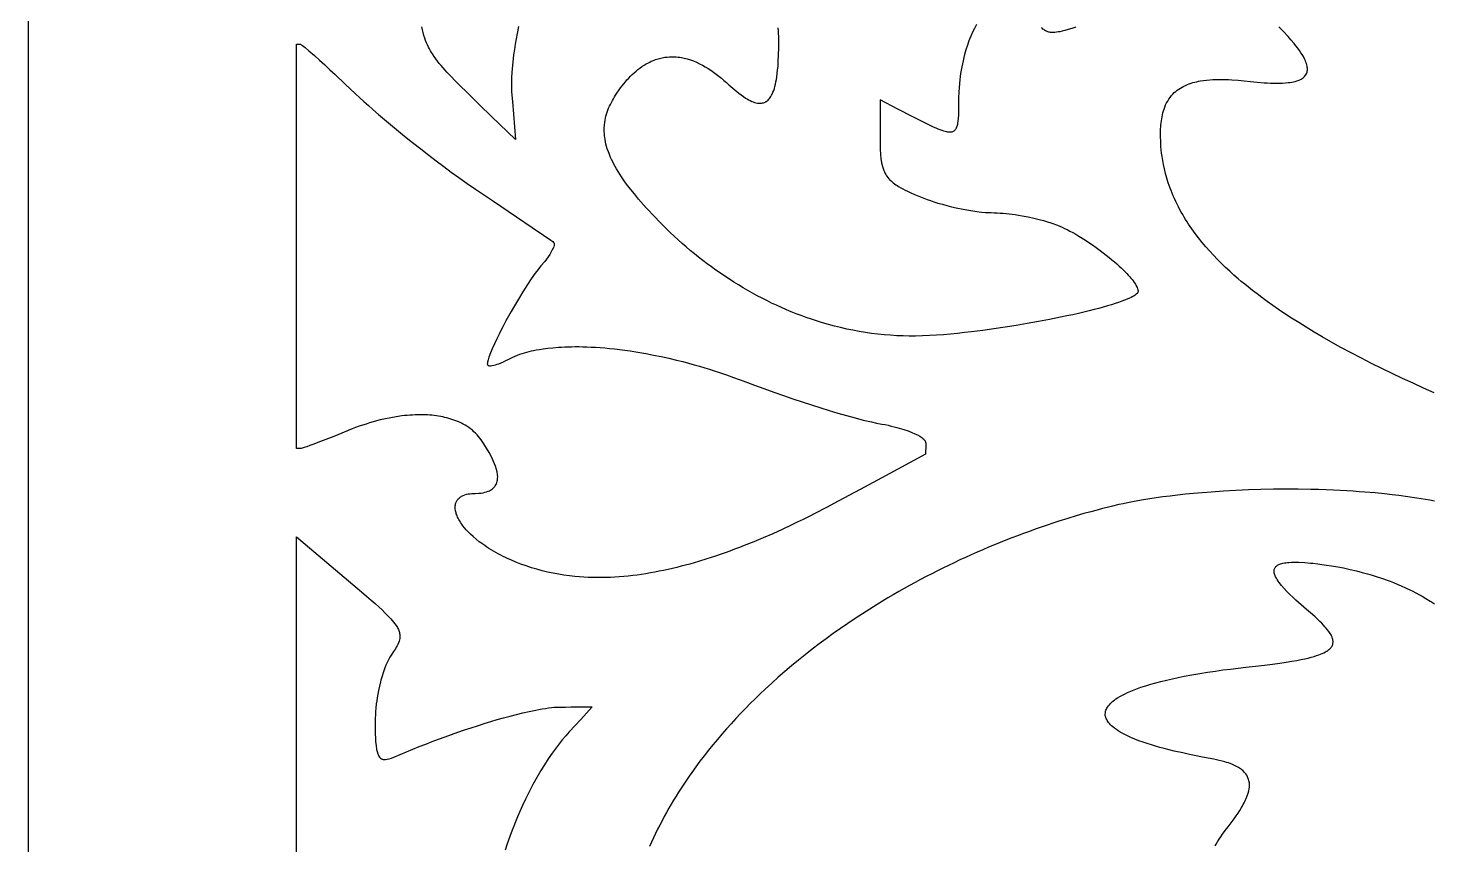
# Model space of a CAD drawing. Extents: x -500 to 500, y -1000 to 1000.
# Drawn here: x -500 to -238.2, y 400.9 to 553.2 of the extents above; entities that cross this region are included whole.
import ezdxf

# ---------------------------------------------------------------- set-up
doc = ezdxf.new("R2010")
doc.units = 0
doc.layers.add('APS_GEOMETR_', color=18, linetype='CONTINUOUS')

msp = doc.modelspace()

# ---------------------------------------------------------------- linework, layer by layer
at = {"layer": 'APS_GEOMETR_'}
for points in [[(-500, -1000), (500, -1000), (500, 1000), (-500, 1000)], [(-449.92, 474.84), (-449.92, 550.18), (-449.38, 550.18), (-449.32, 550.18), (-449.25, 550.18), (-449.19, 550.16), (-449.14, 550.14), (-449.04, 550.07), (-448.83, 549.92), (-448.35, 549.54), (-447.61, 548.93), (-446.61, 548.06), (-445.64, 547.2), (-444.67, 546.32), (-443.7, 545.43), (-442.74, 544.54), (-440.84, 542.75), (-438.94, 540.94), (-438.15, 540.2), (-437.35, 539.47), (-436.54, 538.74), (-435.73, 538.02), (-434.63, 537.07), (-433.52, 536.13), (-432.41, 535.2), (-431.29, 534.27), (-429.79, 533.06), (-428.28, 531.85), (-426.77, 530.66), (-425.25, 529.47), (-423.86, 528.43), (-422.47, 527.39), (-421.07, 526.36), (-419.67, 525.34), (-418.11, 524.24), (-416.54, 523.16), (-413.39, 521.03), (-408.92, 518.01), (-406, 516.03), (-403.87, 514.58), (-402.53, 513.65), (-402.15, 513.38), (-401.98, 513.25), (-401.92, 513.17), (-401.88, 513.08), (-401.87, 512.98), (-401.86, 512.87), (-401.88, 512.76), (-401.9, 512.65), (-401.97, 512.44), (-402.07, 512.19), (-402.18, 511.95), (-402.29, 511.71), (-402.42, 511.47), (-402.7, 511.01), (-403, 510.56), (-403.32, 510.12), (-403.65, 509.7), (-404.34, 508.86), (-404.89, 508.19), (-405.42, 507.49), (-406.16, 506.44), (-406.88, 505.38), (-407.73, 504.03), (-408.56, 502.67), (-409.29, 501.43), (-409.91, 500.34), (-410.87, 498.61), (-411.45, 497.51), (-411.69, 497.04), (-412.14, 496.14), (-412.58, 495.24), (-413.01, 494.34), (-413.43, 493.42), (-413.75, 492.64), (-414.05, 491.84), (-414.19, 491.37), (-414.32, 490.9), (-414.34, 490.73), (-414.35, 490.57), (-414.33, 490.5), (-414.31, 490.44), (-414.25, 490.37), (-414.2, 490.32), (-414.17, 490.31), (-414.06, 490.28), (-413.95, 490.25), (-413.71, 490.25), (-413.47, 490.28), (-413.16, 490.35), (-412.84, 490.43), (-412.53, 490.52), (-412.22, 490.63), (-411.78, 490.81), (-411.33, 491), (-410.89, 491.21), (-410.46, 491.43), (-409.99, 491.67), (-409.58, 491.86), (-409.16, 492.05), (-408.73, 492.22), (-408.29, 492.38), (-407.86, 492.52), (-407.41, 492.66), (-406.97, 492.78), (-406.52, 492.9), (-406.1, 493), (-405.72, 493.09), (-405.23, 493.19), (-404.63, 493.3), (-403.91, 493.41), (-403.08, 493.52), (-402.14, 493.62), (-401.09, 493.7), (-400.52, 493.74), (-399.92, 493.76), (-399.3, 493.79), (-398.65, 493.8), (-397.97, 493.81), (-397.26, 493.81), (-396.53, 493.8), (-395.77, 493.77), (-394.98, 493.74), (-394.17, 493.7), (-393.33, 493.64), (-392.46, 493.57), (-391.56, 493.49), (-390.63, 493.39), (-389.17, 493.21), (-387.72, 493.01), (-386.26, 492.78), (-384.81, 492.53), (-383.37, 492.25), (-381.92, 491.96), (-380.49, 491.64), (-379.06, 491.3), (-377.91, 491.02), (-376.81, 490.73), (-375.76, 490.44), (-374.75, 490.16), (-373.8, 489.88), (-372.89, 489.6), (-372.03, 489.33), (-371.21, 489.06), (-369.73, 488.56), (-368.42, 488.09), (-366.35, 487.32), (-364.55, 486.65), (-362.75, 485.99), (-360.94, 485.33), (-359.13, 484.69), (-357.4, 484.1), (-355.66, 483.52), (-353.92, 482.95), (-352.17, 482.4), (-350.57, 481.91), (-348.97, 481.44), (-347.36, 480.97), (-345.75, 480.52), (-344.24, 480.13), (-342.72, 479.77), (-341.75, 479.58), (-340.77, 479.39), (-340.16, 479.27), (-339.58, 479.15), (-339.03, 479.02), (-338.5, 478.89), (-338, 478.76), (-337.52, 478.62), (-336.64, 478.36), (-335.86, 478.09), (-335.18, 477.83), (-334.61, 477.58), (-334.14, 477.35), (-333.71, 477.12), (-333.51, 477), (-333.3, 476.86), (-333.11, 476.72), (-332.94, 476.55), (-332.86, 476.47), (-332.79, 476.38), (-332.72, 476.28), (-332.66, 476.18), (-332.63, 476.1), (-332.6, 476.01), (-332.58, 475.83), (-332.58, 475.65), (-332.59, 475.47), (-332.62, 473.79), (-340.76, 469.39), (-344.83, 467.19), (-348.9, 464.99), (-351.07, 463.84), (-353.25, 462.71), (-354.35, 462.15), (-355.45, 461.61), (-356.55, 461.07), (-357.66, 460.54), (-359.39, 459.73), (-361.13, 458.94), (-362.89, 458.18), (-364.65, 457.43), (-366.43, 456.72), (-367.32, 456.37), (-368.22, 456.04), (-369.12, 455.7), (-370.02, 455.38), (-370.92, 455.07), (-371.82, 454.76), (-373.4, 454.25), (-374.99, 453.76), (-375.79, 453.52), (-376.59, 453.3), (-377.4, 453.08), (-378.21, 452.87), (-379.02, 452.66), (-379.83, 452.47), (-380.65, 452.28), (-381.47, 452.11), (-382.29, 451.94), (-383.11, 451.78), (-383.93, 451.63), (-384.76, 451.49), (-385.58, 451.37), (-386.41, 451.25), (-387.24, 451.15), (-388.07, 451.05), (-388.9, 450.97), (-389.73, 450.9), (-390.56, 450.85), (-391.39, 450.8), (-392.21, 450.77), (-393.04, 450.76), (-393.87, 450.76), (-394.7, 450.77), (-395.53, 450.79), (-396.35, 450.84), (-397.18, 450.89), (-398, 450.96), (-399.02, 451.08), (-400.05, 451.22), (-401.07, 451.38), (-402.08, 451.57), (-403.1, 451.79), (-404.11, 452.04), (-405.11, 452.31), (-406.11, 452.61), (-407.09, 452.94), (-408.07, 453.29), (-409.03, 453.67), (-409.99, 454.07), (-410.46, 454.29), (-410.93, 454.51), (-411.39, 454.73), (-411.85, 454.97), (-412.31, 455.21), (-412.76, 455.45), (-413.21, 455.71), (-413.65, 455.97), (-414.06, 456.22), (-414.45, 456.47), (-414.83, 456.72), (-415.19, 456.97), (-415.53, 457.22), (-415.86, 457.46), (-416.46, 457.95), (-417, 458.41), (-417.49, 458.86), (-417.92, 459.29), (-418.29, 459.7), (-418.61, 460.07), (-418.89, 460.42), (-419.12, 460.73), (-419.3, 460.99), (-419.56, 461.4), (-419.67, 461.6), (-419.79, 461.82), (-419.89, 462.04), (-419.98, 462.25), (-420.06, 462.46), (-420.13, 462.66), (-420.19, 462.86), (-420.28, 463.23), (-420.33, 463.57), (-420.35, 463.88), (-420.34, 464.14), (-420.31, 464.35), (-420.28, 464.52), (-420.23, 464.68), (-420.17, 464.83), (-420.1, 464.97), (-420.03, 465.1), (-419.95, 465.22), (-419.87, 465.33), (-419.78, 465.43), (-419.61, 465.6), (-419.44, 465.74), (-419.28, 465.85), (-419.15, 465.93), (-419, 466.01), (-418.86, 466.08), (-418.55, 466.2), (-418.24, 466.29), (-417.91, 466.35), (-417.58, 466.4), (-417.25, 466.44), (-416.59, 466.47), (-415.92, 466.49), (-415.47, 466.53), (-415.15, 466.59), (-414.82, 466.66), (-414.5, 466.75), (-414.19, 466.85), (-413.97, 466.94), (-413.77, 467.05), (-413.56, 467.17), (-413.37, 467.31), (-413.2, 467.47), (-413.06, 467.62), (-412.95, 467.75), (-412.86, 467.87), (-412.75, 468.05), (-412.71, 468.13), (-412.63, 468.32), (-412.56, 468.52), (-412.51, 468.71), (-412.46, 468.92), (-412.43, 469.27), (-412.42, 469.57), (-412.45, 469.99), (-412.54, 470.51), (-412.64, 470.94), (-412.81, 471.53), (-412.98, 471.98), (-413.17, 472.43), (-413.36, 472.86), (-413.57, 473.29), (-414.02, 474.11), (-414.49, 474.91), (-414.99, 475.7), (-415.51, 476.47), (-415.75, 476.78), (-416, 477.09), (-416.27, 477.39), (-416.54, 477.68), (-416.84, 477.95), (-417.14, 478.22), (-417.46, 478.48), (-417.79, 478.72), (-418.16, 478.97), (-418.51, 479.18), (-418.84, 479.37), (-419.14, 479.53), (-419.66, 479.77), (-420.05, 479.94), (-420.41, 480.07), (-420.78, 480.2), (-421.15, 480.32), (-421.52, 480.43), (-421.9, 480.53), (-422.28, 480.63), (-422.66, 480.72), (-423.04, 480.79), (-423.44, 480.86), (-423.85, 480.92), (-424.26, 480.97), (-424.67, 481.01), (-425.08, 481.05), (-425.49, 481.08), (-425.9, 481.1), (-426.32, 481.11), (-426.82, 481.11), (-427.31, 481.1), (-427.81, 481.09), (-428.31, 481.06), (-428.81, 481.03), (-429.31, 480.99), (-429.81, 480.95), (-430.3, 480.89), (-431.32, 480.75), (-432.32, 480.57), (-433.33, 480.37), (-434.32, 480.14), (-434.99, 479.97), (-435.65, 479.78), (-436.31, 479.59), (-436.97, 479.39), (-437.63, 479.18), (-438.28, 478.96), (-438.93, 478.72), (-439.57, 478.48), (-440.3, 478.19), (-441.51, 477.7), (-442.99, 477.09), (-444.47, 476.49), (-445.95, 475.92), (-446.7, 475.64), (-447.45, 475.36), (-448.03, 475.16), (-448.51, 475), (-448.71, 474.93), (-448.9, 474.88), (-449.06, 474.85), (-449.19, 474.84)]]:
    msp.add_lwpolyline(points, close=True, dxfattribs=at)
for points in [[(-408.52, 553.47), (-408.79, 552.15), (-408.97, 551.17), (-409.14, 550.19), (-409.3, 549.2), (-409.45, 548.21), (-409.61, 546.82), (-409.72, 545.67), (-409.84, 544.05), (-409.87, 543.12), (-409.86, 542.35), (-409.82, 541.27), (-409.68, 539.5), (-409.12, 532.39), (-413.56, 536.71), (-415.79, 538.88), (-418.01, 541.04), (-419.58, 542.58), (-420.35, 543.35), (-421.12, 544.14), (-421.87, 544.94), (-422.24, 545.35), (-422.6, 545.76), (-422.95, 546.18), (-423.3, 546.6), (-423.64, 547.03), (-423.98, 547.46), (-424.27, 547.87), (-424.6, 548.36), (-424.78, 548.65), (-424.96, 548.96), (-425.15, 549.29), (-425.33, 549.65), (-425.51, 550.03), (-425.69, 550.44), (-425.86, 550.87), (-426.02, 551.33), (-426.17, 551.82), (-426.31, 552.33), (-426.44, 552.87), (-426.54, 553.44)], [(-323.11, 553.84), (-323.49, 553.13), (-323.86, 552.4), (-324.19, 551.66), (-324.52, 550.83), (-324.82, 549.98), (-325.09, 549.13), (-325.34, 548.27), (-325.48, 547.69), (-325.62, 547.1), (-325.74, 546.52), (-325.86, 545.93), (-325.97, 545.33), (-326.07, 544.74), (-326.15, 544.14), (-326.23, 543.55), (-326.3, 542.86), (-326.36, 542.03), (-326.4, 541.3), (-326.45, 540.16), (-326.46, 539.44), (-326.46, 539.13), (-326.46, 538.35), (-326.47, 537.64), (-326.5, 536.98), (-326.53, 536.39), (-326.58, 535.86), (-326.64, 535.4), (-326.68, 535.19), (-326.73, 535.01), (-326.77, 534.84), (-326.83, 534.69), (-326.9, 534.52), (-326.95, 534.41), (-327.01, 534.3), (-327.09, 534.19), (-327.2, 534.08), (-327.33, 533.98), (-327.48, 533.89), (-327.59, 533.84), (-327.71, 533.8), (-327.84, 533.78), (-327.96, 533.77), (-328.22, 533.77), (-328.47, 533.79), (-328.68, 533.83), (-328.93, 533.89), (-329.21, 533.97), (-329.52, 534.07), (-329.87, 534.2), (-330.25, 534.35), (-330.66, 534.52), (-331.11, 534.72), (-331.87, 535.08), (-332.78, 535.53), (-335, 536.66), (-337.77, 538.1), (-341.1, 539.82), (-341.1, 531.66), (-341.08, 530.64), (-341.02, 529.62), (-340.94, 528.85), (-340.83, 528.09), (-340.72, 527.61), (-340.61, 527.21), (-340.42, 526.66), (-340.29, 526.37), (-340.15, 526.1), (-340.01, 525.87), (-339.88, 525.66), (-339.64, 525.32), (-339.44, 525.08), (-339.25, 524.89), (-339.06, 524.7), (-338.86, 524.52), (-338.66, 524.35), (-338.41, 524.17), (-338.17, 523.99), (-337.91, 523.82), (-337.66, 523.66), (-337.25, 523.43), (-336.83, 523.2), (-336.41, 522.98), (-335.99, 522.77), (-335.38, 522.49), (-334.78, 522.22), (-334.17, 521.96), (-333.55, 521.71), (-332.94, 521.47), (-332.32, 521.24), (-331.69, 521.02), (-331.06, 520.81), (-330.34, 520.58), (-329.48, 520.34), (-328.62, 520.11), (-327.76, 519.89), (-326.9, 519.68), (-325.62, 519.42), (-324.55, 519.22), (-323.05, 518.98), (-322.16, 518.89), (-321.42, 518.83), (-320.38, 518.79), (-319.82, 518.77), (-319.26, 518.75), (-318.7, 518.71), (-318.14, 518.67), (-317.58, 518.62), (-317.02, 518.56), (-316.46, 518.49), (-315.91, 518.41), (-315.26, 518.3), (-314.63, 518.2), (-313.47, 517.98), (-312.41, 517.75), (-311.45, 517.53), (-310.61, 517.31), (-309.86, 517.09), (-309.23, 516.89), (-308.7, 516.71), (-308.36, 516.58), (-307.99, 516.43), (-307.59, 516.27), (-307.17, 516.08), (-306.71, 515.86), (-306.23, 515.63), (-305.72, 515.36), (-305.18, 515.08), (-304.62, 514.76), (-304.04, 514.42), (-303.43, 514.05), (-302.8, 513.65), (-302.14, 513.22), (-301.47, 512.76), (-300.78, 512.27), (-300.06, 511.75), (-299.47, 511.3), (-298.91, 510.86), (-298.37, 510.43), (-297.87, 510.02), (-297.39, 509.61), (-296.94, 509.22), (-296.52, 508.84), (-296.12, 508.47), (-295.76, 508.12), (-295.42, 507.78), (-295.1, 507.45), (-294.82, 507.14), (-294.55, 506.85), (-294.32, 506.58), (-294.11, 506.32), (-293.92, 506.08), (-293.69, 505.76), (-293.48, 505.44), (-293.31, 505.14), (-293.17, 504.86), (-293.06, 504.6), (-293.02, 504.48), (-293, 504.36), (-292.98, 504.26), (-292.97, 504.16), (-292.98, 504.07), (-293, 503.99), (-293.02, 503.93), (-293.06, 503.86), (-293.1, 503.79), (-293.16, 503.72), (-293.31, 503.58), (-293.5, 503.43), (-293.72, 503.29), (-293.97, 503.14), (-294.25, 502.99), (-294.56, 502.85), (-295.01, 502.65), (-295.5, 502.46), (-296.04, 502.26), (-296.63, 502.05), (-297.27, 501.84), (-297.96, 501.62), (-298.69, 501.4), (-299.47, 501.18), (-300.3, 500.95), (-301.18, 500.72), (-302.11, 500.49), (-303.08, 500.25), (-304.11, 500.01), (-305.18, 499.77), (-306.29, 499.53), (-307.45, 499.28), (-309.51, 498.87), (-311.58, 498.47), (-313.64, 498.1), (-315.71, 497.75), (-317.79, 497.43), (-319.86, 497.12), (-321.95, 496.84), (-324.03, 496.58), (-325.33, 496.43), (-326.63, 496.29), (-327.94, 496.16), (-329.25, 496.04), (-330.55, 495.94), (-331.86, 495.87), (-333.17, 495.81), (-334.48, 495.78), (-335.65, 495.77), (-336.82, 495.8), (-337.99, 495.84), (-339.16, 495.92), (-340.33, 496.01), (-341.5, 496.13), (-342.67, 496.28), (-343.83, 496.45), (-344.99, 496.64), (-346.15, 496.86), (-347.3, 497.09), (-348.45, 497.35), (-349.59, 497.64), (-350.72, 497.94), (-351.85, 498.26), (-352.97, 498.61), (-353.91, 498.92), (-354.86, 499.25), (-355.79, 499.59), (-356.73, 499.94), (-357.66, 500.32), (-358.58, 500.7), (-359.5, 501.1), (-360.41, 501.52), (-361.32, 501.94), (-362.22, 502.39), (-363.12, 502.84), (-364.01, 503.31), (-364.89, 503.79), (-365.77, 504.28), (-366.64, 504.79), (-367.51, 505.31), (-368.36, 505.84), (-369.21, 506.38), (-370.06, 506.93), (-370.89, 507.5), (-371.72, 508.08), (-372.54, 508.66), (-373.35, 509.26), (-374.15, 509.87), (-374.94, 510.49), (-375.72, 511.12), (-376.5, 511.75), (-377.26, 512.4), (-378.02, 513.06), (-378.76, 513.72), (-379.5, 514.4), (-380.22, 515.08), (-380.98, 515.81), (-381.69, 516.51), (-382.37, 517.19), (-383.01, 517.86), (-383.62, 518.49), (-384.19, 519.11), (-384.73, 519.7), (-385.23, 520.26), (-386.14, 521.32), (-386.93, 522.26), (-387.59, 523.08), (-388.14, 523.79), (-388.55, 524.35), (-388.95, 524.9), (-389.31, 525.43), (-389.65, 525.95), (-389.96, 526.45), (-390.25, 526.94), (-390.51, 527.4), (-390.75, 527.85), (-390.97, 528.28), (-391.17, 528.69), (-391.35, 529.08), (-391.51, 529.44), (-391.65, 529.79), (-391.77, 530.11), (-391.97, 530.67), (-392.1, 531.13), (-392.22, 531.57), (-392.31, 532), (-392.39, 532.41), (-392.44, 532.8), (-392.49, 533.19), (-392.52, 533.55), (-392.53, 533.9), (-392.54, 534.23), (-392.53, 534.54), (-392.5, 535.1), (-392.45, 535.59), (-392.38, 536), (-392.31, 536.38), (-392.22, 536.76), (-392.11, 537.14), (-391.99, 537.51), (-391.86, 537.88), (-391.72, 538.25), (-391.56, 538.61), (-391.4, 538.97), (-391.22, 539.33), (-391.03, 539.68), (-390.84, 540.02), (-390.64, 540.37), (-390.43, 540.7), (-390.21, 541.03), (-389.77, 541.68), (-389.49, 542.05), (-389.21, 542.42), (-388.91, 542.79), (-388.61, 543.15), (-388.3, 543.51), (-387.98, 543.85), (-387.66, 544.19), (-387.32, 544.52), (-386.98, 544.84), (-386.62, 545.15), (-386.26, 545.45), (-385.89, 545.73), (-385.51, 546), (-385.12, 546.26), (-384.73, 546.5), (-384.32, 546.72), (-384.05, 546.86), (-383.79, 546.99), (-383.52, 547.1), (-383.26, 547.21), (-383, 547.3), (-382.74, 547.39), (-382.23, 547.54), (-381.74, 547.65), (-381.26, 547.74), (-380.79, 547.79), (-380.35, 547.83), (-379.92, 547.84), (-379.52, 547.83), (-379.14, 547.81), (-378.78, 547.78), (-378.45, 547.74), (-378.15, 547.69), (-377.64, 547.58), (-377.34, 547.51), (-377.05, 547.43), (-376.47, 547.25), (-375.9, 547.05), (-375.34, 546.81), (-374.79, 546.55), (-374.24, 546.27), (-373.71, 545.97), (-373.18, 545.65), (-372.66, 545.32), (-372.16, 544.97), (-371.66, 544.6), (-371.17, 544.22), (-370.69, 543.84), (-370.22, 543.44), (-369.76, 543.04), (-369.31, 542.63), (-368.58, 541.98), (-367.84, 541.35), (-367.43, 541.04), (-367.02, 540.73), (-366.6, 540.43), (-366.17, 540.14), (-365.89, 539.97), (-365.61, 539.81), (-365.31, 539.66), (-365.02, 539.52), (-364.77, 539.43), (-364.51, 539.34), (-364.25, 539.27), (-363.99, 539.21), (-363.8, 539.19), (-363.6, 539.17), (-363.41, 539.17), (-363.22, 539.18), (-363.01, 539.23), (-362.83, 539.28), (-362.68, 539.33), (-362.55, 539.39), (-362.38, 539.48), (-362.31, 539.52), (-362.16, 539.64), (-362, 539.77), (-361.86, 539.91), (-361.73, 540.06), (-361.58, 540.25), (-361.45, 540.46), (-361.33, 540.67), (-361.22, 540.88), (-361.08, 541.23), (-360.94, 541.58), (-360.82, 541.93), (-360.71, 542.29), (-360.61, 542.72), (-360.52, 543.15), (-360.43, 543.59), (-360.36, 544.02), (-360.27, 544.72), (-360.2, 545.41), (-360.13, 546.1), (-360.08, 546.8), (-360.02, 548.24), (-359.99, 549.44), (-359.98, 551.11), (-360, 551.64), (-360.03, 552.17), (-360.07, 552.7), (-360.12, 553.23)], [(-304.58, 553.35), (-305.34, 553.11), (-306.02, 552.9), (-306.62, 552.74), (-307.14, 552.61), (-307.59, 552.51), (-307.9, 552.46), (-308.21, 552.41), (-308.53, 552.38), (-308.85, 552.37), (-309.17, 552.38), (-309.33, 552.39), (-309.48, 552.42), (-309.64, 552.45), (-309.79, 552.49), (-309.93, 552.53), (-310.08, 552.59), (-310.25, 552.68), (-310.41, 552.78), (-310.57, 552.89), (-310.72, 553.01), (-310.86, 553.14), (-310.99, 553.28)], [(-237.78, 485.22), (-239.74, 486.09), (-241.69, 486.98), (-243.64, 487.88), (-245.58, 488.81), (-247.51, 489.74), (-249.43, 490.7), (-251.34, 491.67), (-253.24, 492.67), (-255.14, 493.68), (-257.01, 494.72), (-258.63, 495.64), (-260.17, 496.54), (-261.64, 497.42), (-263.03, 498.28), (-264.35, 499.13), (-265.6, 499.94), (-266.77, 500.74), (-267.88, 501.5), (-268.92, 502.24), (-269.89, 502.95), (-270.79, 503.63), (-271.62, 504.27), (-272.39, 504.87), (-273.09, 505.44), (-273.73, 505.97), (-274.31, 506.46), (-275.1, 507.16), (-275.89, 507.87), (-276.66, 508.59), (-277.43, 509.33), (-278.18, 510.08), (-278.91, 510.84), (-279.63, 511.62), (-280.34, 512.42), (-281.02, 513.23), (-281.69, 514.06), (-282.33, 514.9), (-282.95, 515.75), (-283.55, 516.62), (-283.83, 517.06), (-284.12, 517.51), (-284.39, 517.96), (-284.66, 518.41), (-284.92, 518.87), (-285.18, 519.33), (-285.45, 519.86), (-285.72, 520.38), (-285.97, 520.89), (-286.2, 521.4), (-286.43, 521.9), (-286.63, 522.4), (-286.83, 522.89), (-287.01, 523.37), (-287.18, 523.84), (-287.34, 524.31), (-287.49, 524.77), (-287.63, 525.22), (-287.87, 526.09), (-288.08, 526.93), (-288.25, 527.73), (-288.39, 528.5), (-288.51, 529.22), (-288.59, 529.89), (-288.66, 530.52), (-288.71, 531.11), (-288.76, 532.12), (-288.79, 532.88), (-288.79, 533.63), (-288.77, 534.39), (-288.74, 534.77), (-288.72, 535.14), (-288.68, 535.52), (-288.63, 535.89), (-288.58, 536.27), (-288.51, 536.64), (-288.43, 537), (-288.34, 537.37), (-288.24, 537.73), (-288.13, 538.09), (-287.99, 538.47), (-287.84, 538.85), (-287.66, 539.22), (-287.46, 539.58), (-287.25, 539.93), (-287.02, 540.27), (-286.76, 540.59), (-286.49, 540.89), (-286.24, 541.15), (-285.97, 541.38), (-285.69, 541.6), (-285.4, 541.81), (-285.1, 542.01), (-284.78, 542.19), (-284.46, 542.36), (-284.13, 542.51), (-283.79, 542.66), (-283.45, 542.79), (-283.1, 542.91), (-282.75, 543.01), (-282.4, 543.11), (-282.05, 543.19), (-281.69, 543.27), (-281.34, 543.33), (-280.76, 543.41), (-280.19, 543.48), (-279.6, 543.54), (-279.02, 543.57), (-278.44, 543.6), (-277.86, 543.61), (-277.27, 543.61), (-276.68, 543.6), (-276.1, 543.58), (-275.51, 543.55), (-274.34, 543.47), (-273.17, 543.36), (-272.01, 543.24), (-270.75, 543.11), (-269.48, 543), (-268.88, 542.96), (-268.28, 542.93), (-267.67, 542.91), (-267.07, 542.9), (-266.55, 542.91), (-266.03, 542.93), (-265.51, 542.97), (-264.99, 543.01), (-264.66, 543.05), (-264.33, 543.11), (-264, 543.17), (-263.67, 543.25), (-263.39, 543.34), (-263.11, 543.44), (-262.83, 543.56), (-262.56, 543.68), (-262.39, 543.79), (-262.22, 543.9), (-262.07, 544.03), (-261.92, 544.16), (-261.75, 544.38), (-261.62, 544.59), (-261.53, 544.77), (-261.47, 544.94), (-261.44, 545.08), (-261.42, 545.19), (-261.41, 545.3), (-261.4, 545.49), (-261.41, 545.69), (-261.42, 545.88), (-261.44, 546.08), (-261.51, 546.34), (-261.58, 546.59), (-261.67, 546.84), (-261.77, 547.09), (-261.96, 547.48), (-262.16, 547.86), (-262.37, 548.23), (-262.6, 548.6), (-262.9, 549.03), (-263.21, 549.46), (-263.53, 549.88), (-263.85, 550.29), (-264.47, 551.01), (-265.02, 551.63), (-265.9, 552.58), (-266.48, 553.17), (-266.72, 553.41)], [(-237.71, 465.01), (-238.54, 465.17), (-239.36, 465.32), (-240.19, 465.46), (-241.02, 465.59), (-242.68, 465.84), (-244.34, 466.06), (-245.58, 466.21), (-247.05, 466.37), (-248.76, 466.54), (-250.7, 466.71), (-251.75, 466.78), (-252.87, 466.86), (-254.04, 466.93), (-255.27, 467), (-256.56, 467.06), (-257.91, 467.11), (-259.31, 467.16), (-260.78, 467.2), (-263.1, 467.23), (-265.43, 467.24), (-267.75, 467.22), (-270.07, 467.18), (-272.4, 467.11), (-274.72, 467), (-277.04, 466.87), (-279.36, 466.72), (-281.03, 466.59), (-282.63, 466.44), (-284.16, 466.29), (-285.62, 466.13), (-287.02, 465.96), (-288.35, 465.79), (-289.62, 465.61), (-290.81, 465.43), (-291.94, 465.25), (-293.01, 465.06), (-294, 464.88), (-294.93, 464.7), (-295.79, 464.53), (-296.59, 464.36), (-297.98, 464.04), (-298.73, 463.86), (-299.61, 463.63), (-300.63, 463.36), (-301.79, 463.05), (-303.08, 462.69), (-304.5, 462.27), (-306.06, 461.8), (-307.74, 461.26), (-308.85, 460.9), (-309.96, 460.54), (-311.06, 460.16), (-312.16, 459.78), (-313.26, 459.38), (-314.35, 458.98), (-315.45, 458.58), (-316.54, 458.16), (-317.63, 457.73), (-318.71, 457.3), (-319.79, 456.86), (-320.87, 456.41), (-321.95, 455.96), (-323.02, 455.49), (-324.09, 455.02), (-325.15, 454.54), (-326.21, 454.05), (-327.27, 453.55), (-328.33, 453.05), (-329.38, 452.54), (-330.42, 452.01), (-331.46, 451.49), (-332.5, 450.95), (-333.53, 450.41), (-334.56, 449.85), (-335.59, 449.3), (-336.61, 448.73), (-337.62, 448.15), (-338.63, 447.57), (-339.63, 446.98), (-340.63, 446.38), (-341.63, 445.78), (-343.02, 444.91), (-344.4, 444.03), (-345.77, 443.13), (-347.13, 442.22), (-348.48, 441.29), (-349.82, 440.34), (-351.15, 439.37), (-352.46, 438.4), (-353.77, 437.4), (-355.06, 436.39), (-356.34, 435.36), (-357.6, 434.32), (-358.85, 433.26), (-360.08, 432.18), (-361.3, 431.09), (-362.51, 429.98), (-363.45, 429.09), (-364.38, 428.19), (-365.31, 427.28), (-366.22, 426.36), (-367.12, 425.43), (-368.01, 424.48), (-368.89, 423.53), (-369.76, 422.56), (-370.61, 421.59), (-371.45, 420.6), (-372.28, 419.6), (-373.1, 418.59), (-373.9, 417.57), (-374.69, 416.54), (-375.46, 415.5), (-376.21, 414.45), (-376.72, 413.74), (-377.22, 413.01), (-377.71, 412.28), (-378.19, 411.54), (-378.67, 410.8), (-379.14, 410.05), (-379.6, 409.29), (-380.05, 408.53), (-380.49, 407.77), (-380.93, 407), (-381.36, 406.22), (-381.77, 405.44), (-382.18, 404.65), (-382.58, 403.86), (-382.97, 403.06), (-383.35, 402.26), (-383.72, 401.45), (-384.08, 400.64)], [(-449.92, 257.19), (-449.92, 458.35), (-440.22, 450.17), (-437.81, 448.12), (-436.88, 447.33), (-436.03, 446.59), (-435.27, 445.92), (-434.58, 445.3), (-433.98, 444.74), (-433.45, 444.23), (-433, 443.79), (-432.63, 443.41), (-432.36, 443.11), (-432.08, 442.8), (-431.82, 442.48), (-431.57, 442.16), (-431.33, 441.82), (-431.22, 441.64), (-431.12, 441.47), (-431.03, 441.28), (-430.94, 441.1), (-430.87, 440.91), (-430.8, 440.72), (-430.75, 440.54), (-430.71, 440.36), (-430.68, 440.19), (-430.66, 440.03), (-430.65, 439.87), (-430.66, 439.71), (-430.68, 439.43), (-430.73, 439.17), (-430.79, 438.94), (-430.92, 438.6), (-431.04, 438.32), (-431.18, 438.05), (-431.33, 437.78), (-431.49, 437.52), (-431.82, 437), (-432.16, 436.5), (-432.52, 435.95), (-432.71, 435.58), (-432.9, 435.21), (-433.08, 434.84), (-433.25, 434.46), (-433.5, 433.78), (-433.71, 433.18), (-434.02, 432.24), (-434.2, 431.63), (-434.26, 431.37), (-434.47, 430.52), (-434.64, 429.74), (-434.78, 429.02), (-434.89, 428.36), (-434.98, 427.78), (-435.05, 427.26), (-435.15, 426.43), (-435.2, 425.81), (-435.23, 425.18), (-435.26, 424.55), (-435.27, 423.92), (-435.26, 422.75), (-435.24, 421.57), (-435.21, 420.88), (-435.18, 420.18), (-435.1, 419.45), (-435, 418.73), (-434.91, 418.33), (-434.8, 417.94), (-434.73, 417.78), (-434.65, 417.62), (-434.57, 417.47), (-434.48, 417.32), (-434.37, 417.21), (-434.27, 417.12), (-434.1, 417), (-433.98, 416.94), (-433.93, 416.92), (-433.78, 416.89), (-433.63, 416.86), (-433.48, 416.85), (-433.33, 416.86), (-433, 416.92), (-432.67, 416.99), (-432.21, 417.14), (-431.77, 417.31), (-430.59, 417.82), (-429.41, 418.31), (-428.22, 418.8), (-427.03, 419.28), (-425.84, 419.75), (-424.64, 420.21), (-423.44, 420.66), (-422.24, 421.1), (-421.03, 421.54), (-419.82, 421.96), (-418.61, 422.38), (-417.39, 422.78), (-416.17, 423.17), (-414.95, 423.56), (-413.72, 423.93), (-412.49, 424.29), (-411.31, 424.63), (-410.12, 424.96), (-408.93, 425.27), (-407.74, 425.56), (-406.54, 425.83), (-405.33, 426.08), (-404.73, 426.19), (-404.12, 426.3), (-403.51, 426.39), (-402.91, 426.48), (-402.39, 426.54), (-401.87, 426.59), (-401.36, 426.62), (-400.84, 426.64), (-399.8, 426.65), (-398.76, 426.66), (-394.78, 426.71), (-396.94, 424.35), (-399.09, 422), (-399.73, 421.27), (-400.36, 420.53), (-400.94, 419.8), (-401.52, 419.06), (-402.26, 418.02), (-402.99, 416.97), (-403.68, 415.9), (-404.36, 414.82), (-405.11, 413.51), (-405.84, 412.18), (-406.54, 410.84), (-407.21, 409.49), (-407.77, 408.29), (-408.26, 407.19), (-408.7, 406.17), (-409.09, 405.25), (-409.42, 404.42), (-409.71, 403.69), (-410.15, 402.52), (-410.64, 401.15), (-411.05, 399.95)], [(-278.58, 400.76), (-278.42, 401.06), (-278.14, 401.53), (-277.84, 402), (-277.54, 402.47), (-277.23, 402.93), (-276.71, 403.63), (-276.18, 404.33), (-275.42, 405.33), (-275.05, 405.83), (-274.68, 406.34), (-274.33, 406.86), (-273.99, 407.38), (-273.67, 407.92), (-273.36, 408.46), (-273.2, 408.76), (-273.06, 409.05), (-272.93, 409.32), (-272.82, 409.6), (-272.62, 410.11), (-272.47, 410.59), (-272.35, 411.02), (-272.27, 411.41), (-272.23, 411.74), (-272.21, 412.03), (-272.22, 412.27), (-272.23, 412.5), (-272.26, 412.71), (-272.31, 412.92), (-272.36, 413.11), (-272.42, 413.3), (-272.49, 413.47), (-272.56, 413.63), (-272.72, 413.93), (-272.89, 414.17), (-273.05, 414.37), (-273.19, 414.53), (-273.41, 414.75), (-273.7, 414.98), (-274.06, 415.23), (-274.26, 415.36), (-274.48, 415.48), (-274.72, 415.61), (-274.97, 415.74), (-275.24, 415.86), (-275.52, 415.99), (-275.82, 416.11), (-276.14, 416.22), (-276.47, 416.33), (-276.82, 416.44), (-277.33, 416.58), (-277.85, 416.71), (-278.36, 416.83), (-278.88, 416.94), (-279.93, 417.14), (-280.97, 417.33), (-282.46, 417.61), (-283.4, 417.81), (-284.66, 418.08), (-286.24, 418.44), (-288.14, 418.9), (-288.92, 419.12), (-289.71, 419.34), (-290.49, 419.58), (-291.27, 419.82), (-292.05, 420.09), (-292.81, 420.37), (-293.58, 420.67), (-294.34, 420.98), (-294.84, 421.21), (-295.33, 421.45), (-295.82, 421.7), (-296.3, 421.97), (-296.67, 422.2), (-297.02, 422.44), (-297.37, 422.69), (-297.71, 422.95), (-297.92, 423.14), (-298.12, 423.34), (-298.32, 423.55), (-298.5, 423.76), (-298.62, 423.94), (-298.74, 424.13), (-298.84, 424.32), (-298.94, 424.51), (-298.98, 424.62), (-299.02, 424.74), (-299.06, 424.89), (-299.09, 425.08), (-299.1, 425.31), (-299.08, 425.57), (-299.06, 425.72), (-299.03, 425.87), (-298.97, 426.07), (-298.89, 426.26), (-298.8, 426.45), (-298.69, 426.63), (-298.52, 426.86), (-298.33, 427.08), (-298.14, 427.3), (-297.94, 427.5), (-297.67, 427.73), (-297.39, 427.95), (-297.11, 428.15), (-296.82, 428.35), (-296.36, 428.61), (-295.89, 428.87), (-295.42, 429.11), (-294.94, 429.35), (-294.33, 429.61), (-293.71, 429.86), (-293.08, 430.1), (-292.46, 430.33), (-291.54, 430.62), (-290.62, 430.9), (-289.69, 431.16), (-288.76, 431.42), (-287.68, 431.68), (-286.59, 431.93), (-285.49, 432.16), (-284.4, 432.39), (-282.94, 432.65), (-281.49, 432.9), (-280.03, 433.13), (-278.57, 433.35), (-277.15, 433.55), (-275.72, 433.73), (-274.29, 433.9), (-272.86, 434.06), (-271.07, 434.26), (-269.42, 434.45), (-267.92, 434.64), (-266.57, 434.83), (-265.36, 435), (-264.3, 435.17), (-263.39, 435.33), (-262.62, 435.48), (-261.91, 435.63), (-261.27, 435.78), (-260.68, 435.93), (-260.16, 436.08), (-259.69, 436.22), (-259.28, 436.36), (-258.93, 436.49), (-258.65, 436.61), (-258.33, 436.76), (-258.05, 436.91), (-257.8, 437.06), (-257.58, 437.21), (-257.39, 437.35), (-257.23, 437.48), (-257.1, 437.61), (-257, 437.72), (-256.97, 437.77), (-256.9, 437.86), (-256.81, 438.01), (-256.72, 438.2), (-256.68, 438.31), (-256.65, 438.44), (-256.63, 438.58), (-256.62, 438.73), (-256.62, 438.89), (-256.63, 439.06), (-256.66, 439.24), (-256.71, 439.43), (-256.79, 439.66), (-256.89, 439.89), (-257, 440.1), (-257.13, 440.32), (-257.26, 440.53), (-257.41, 440.73), (-257.71, 441.12), (-257.89, 441.35), (-258.13, 441.61), (-258.4, 441.91), (-258.73, 442.25), (-259.1, 442.61), (-259.51, 443), (-259.97, 443.43), (-260.48, 443.88), (-261.57, 444.81), (-262.58, 445.68), (-263.57, 446.57), (-264.13, 447.1), (-264.68, 447.64), (-265.22, 448.19), (-265.75, 448.74), (-266.22, 449.29), (-266.67, 449.86), (-266.85, 450.12), (-267.02, 450.39), (-267.19, 450.66), (-267.34, 450.94), (-267.42, 451.11), (-267.48, 451.28), (-267.54, 451.45), (-267.59, 451.63), (-267.61, 451.87), (-267.61, 452.12), (-267.59, 452.25), (-267.53, 452.42), (-267.49, 452.52), (-267.44, 452.62), (-267.37, 452.73), (-267.28, 452.83), (-267.17, 452.92), (-267.06, 453.01), (-266.95, 453.08), (-266.83, 453.15), (-266.62, 453.24), (-266.41, 453.31), (-266.19, 453.38), (-265.98, 453.44), (-265.7, 453.49), (-265.42, 453.54), (-265.14, 453.57), (-264.86, 453.6), (-264.39, 453.62), (-263.92, 453.63), (-263.45, 453.63), (-262.98, 453.62), (-261.9, 453.56), (-260.83, 453.48), (-260.41, 453.43), (-259.43, 453.32), (-258.72, 453.22), (-257.87, 453.1), (-256.88, 452.95), (-255.75, 452.76), (-254.69, 452.56), (-253.41, 452.29), (-252.23, 452.01), (-251.16, 451.74), (-250.2, 451.47), (-249.34, 451.22), (-248.59, 450.99), (-247.4, 450.6), (-246.52, 450.29), (-245.97, 450.08), (-245.35, 449.84), (-244.66, 449.56), (-243.9, 449.24), (-243.08, 448.87), (-242.19, 448.45), (-241.88, 448.3), (-241.15, 447.92), (-240.64, 447.64), (-240.02, 447.29), (-239.31, 446.88), (-238.51, 446.39), (-238.27, 446.23), (-237.71, 445.85)]]:
    msp.add_lwpolyline(points, dxfattribs=at)

doc.saveas('drawing.dxf')
